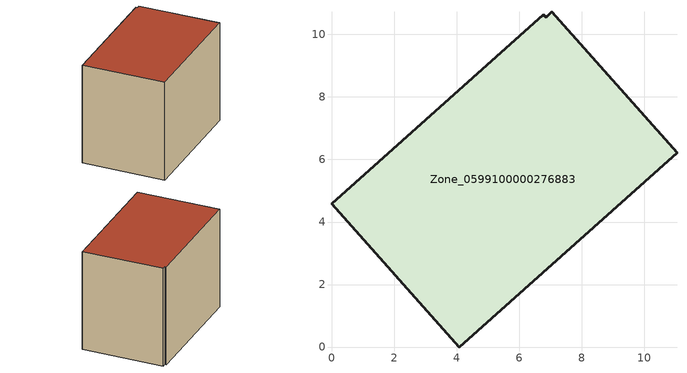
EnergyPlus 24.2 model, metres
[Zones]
Zone_0599100000276883
 floor ground (C_G): 6.86,10.54 7.04,10.72 11.05,6.21 4.08,0 0,4.59 6.78,10.63 z0
 wall outside (C_F): 4.08,0 11.05,6.21 7.04,10.72 6.86,10.54 6.78,10.63 0,4.59 4.08,0 z0:7.54
 roof outside (C_R): 7.04,10.72 6.86,10.54 6.78,10.63 0,4.59 4.08,0 11.05,6.21 z7.54
[BUILDING]
Pand.0599100000276883: North Axis=0; Terrain=City; Loads Convergence Tolerance Value=0.04; Temperature Convergence Tolerance Value=0.4; Solar Distribution=FullExterior; Maximum Number of Warmup Days=25; Minimum Number of Warmup Days=1
[Site:Location]
Rotterdam.The.Hague.AP_ZH_NLD Design_Conditions: Latitude=51.96; Longitude=4.45; Time Zone=1; Elevation=-4.5
[SITE:GROUNDTEMPERATURE:BUILDINGSURFACE]
18, 18, 18, 18, 18, 18, 18, 18, 18, 18, 18, 18
[MATERIAL] Thermal Absorptance=0.9; Solar Absorptance=0.7; Visible Absorptance=0.7
Name | Roughness | Thickness | Conductivity | Density | Specific Heat
G.TC.1965-1974 | MediumSmooth | 0.15 | 0.882353 | 540 | 1210
F.TC.1965-1974 | Rough | 0.3 | 0.697674 | 1920 | 840
R.TC.1965-1974 | MediumRough | 0.2 | 0.232558 | 1500 | 1000
[CONSTRUCTION]
C_G: G.TC.1965-1974
C_F: F.TC.1965-1974
C_R: R.TC.1965-1974
[ZONE]
Zone_0599100000276883: Type=1; Multiplier=1; Ceiling Height=Autocalculate; Volume=Autocalculate; Floor Area=autocalculate; Part of Total Floor Area=Yes
[ZONEINFILTRATION:DESIGNFLOWRATE]
Infil_Zone_0599100000276883: Zone or ZoneList or Space or SpaceList=Zone_0599100000276883; Schedule=AlwaysOn; Design Flow Rate Calculation Method=Flow/Area; Flow Rate per Floor Area=0.003; Constant Term Coefficient=1; Temperature Term Coefficient=0; Velocity Term Coefficient=0; Velocity Squared Term Coefficient=0
[HVACTEMPLATE:ZONE:IDEALLOADSAIRSYSTEM]
Zone_0599100000276883: Maximum Heating Supply Air Temperature=50; Minimum Cooling Supply Air Temperature=13; Maximum Heating Supply Air Humidity Ratio=0.0156; Minimum Cooling Supply Air Humidity Ratio=0.0077; Heating Limit=NoLimit; Cooling Limit=NoLimit; Dehumidification Control Type=ConstantSensibleHeatRatio; Cooling Sensible Heat Ratio=0.7; Dehumidification Setpoint=60; Humidification Control Type=None; Humidification Setpoint=30; Outdoor Air Method=None; Outdoor Air Flow Rate per Person=0.00944; Outdoor Air Flow Rate per Zone Floor Area=0; Outdoor Air Flow Rate per Zone=0; Demand Controlled Ventilation Type=None; Outdoor Air Economizer Type=NoEconomizer; Heat Recovery Type=None; Sensible Heat Recovery Effectiveness=0.7; Latent Heat Recovery Effectiveness=0.65
[ZONECONTROL:THERMOSTAT]
ThermostatControl_Zone_0599100000276883: Zone or ZoneList=Zone_0599100000276883; Control Type Schedule=DualSetpointControlType; Control 1=Thermostat_Zone_0599100000276883; Temperature Difference Between Cutout And Setpoint=0
[THERMOSTATSETPOINT:DUALSETPOINT]
Thermostat_Zone_0599100000276883: Heating Setpoint Temperature Schedule=HeatingSetpoint_Zone_0599100000276883; Cooling Setpoint Temperature Schedule=CoolingSetpoint_Zone_0599100000276883
[SCHEDULE:COMPACT]
HeatingSetpoint_Zone_0599100000276883: Through: 12/31, For: AllDays, Until: 24:00, 21
CoolingSetpoint_Zone_0599100000276883: Through: 12/31, For: AllDays, Until: 24:00, 24
DualSetpointControlType: Through: 12/31, For: AllDays, Until: 24:00, 4
AlwaysOn: Through: 12/31, For: AllDays, Until: 24:00, 1
